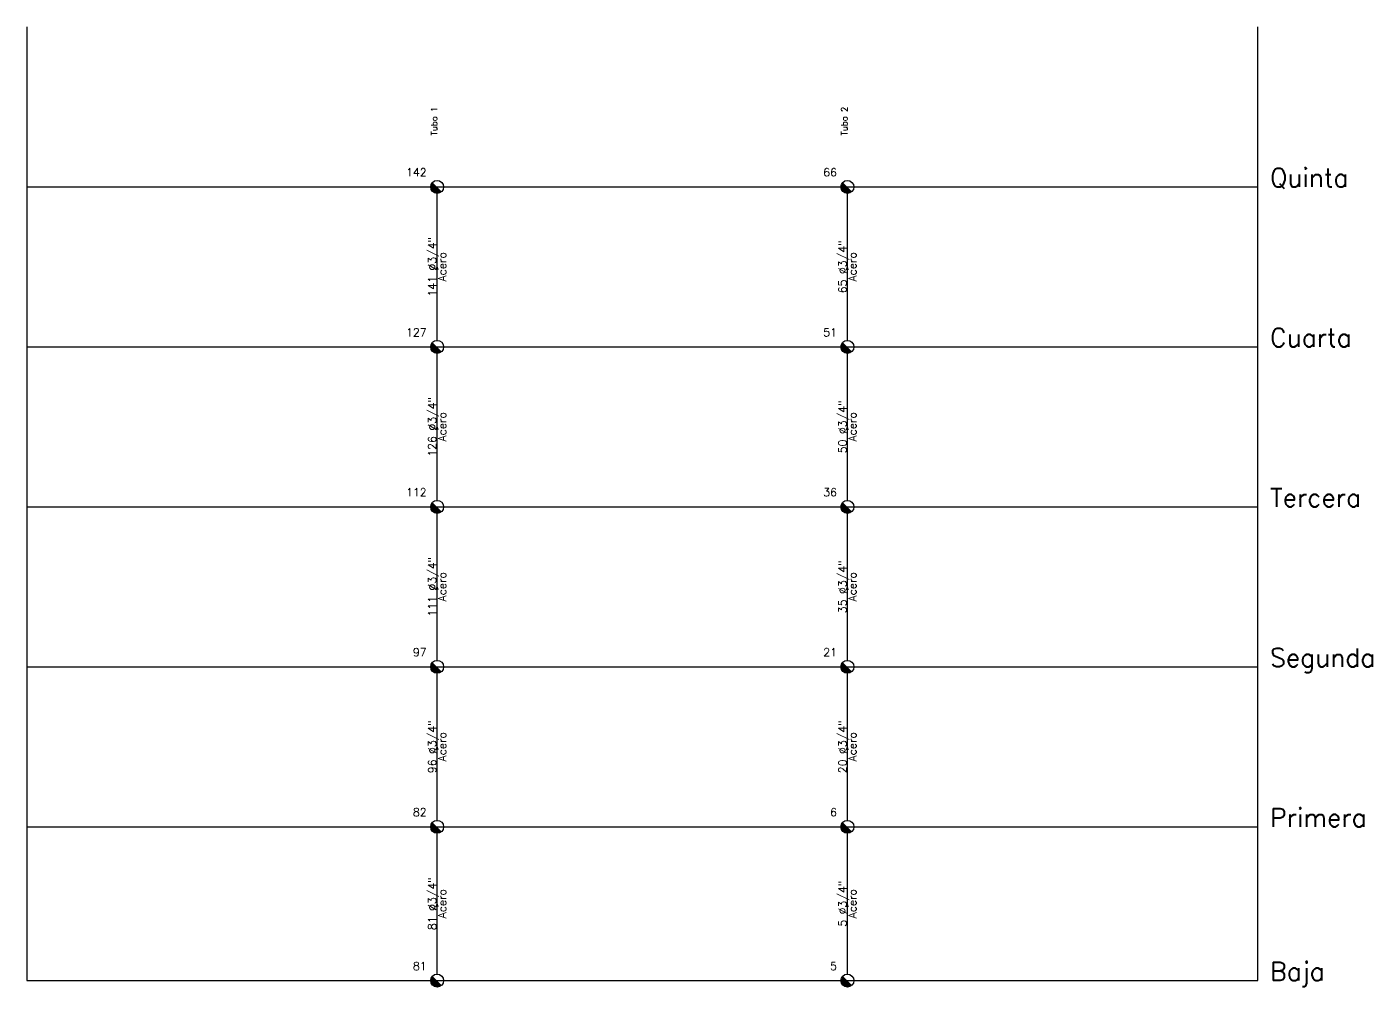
# Model space of a CAD drawing. Header units: metres. Extents: x -46.6 to 10.1, y -1.4 to 97.6.
# Drawn here: x -46.59 to -24.72, y 1.67 to 17.29 of the extents above; entities that cross this region are included whole.
import ezdxf
from ezdxf.enums import TextEntityAlignment as Align

# ---------------------------------------------------------------- set-up
doc = ezdxf.new("R2010")
doc.units = ezdxf.units.M
doc.header["$LTSCALE"] = 12.7
doc.layers.get('0').update_dxf_attribs({"linetype": 'CONTINUOUS'})
doc.layers.add('TEXTO_NUDOS', color=7, linetype='CONTINUOUS')
doc.layers.add('UNIFILAR', color=7, linetype='CONTINUOUS')
doc.layers.add('TEXTO_RAMAS', color=7, linetype='CONTINUOUS', lineweight=18)
doc.styles.add('ROMANS', font='Romans', dxfattribs={"height": 0.0635})

# ---------------------------------------------------------------- blocks, each defined once
blk = doc.blocks.new('CONEXION_PLANTAS_GAS')
at = {"color": 0, "linetype": 'Continuous'}
blk.add_circle((-0.004736, -0.005671), 1.5, dxfattribs=at)
for points in [[(-1.499779, 0.11617), (-1.504474, -0.033694), (0.363297, -1.459821), (0.216286, -1.489298)], [(-1.480147, 0.264817), (-1.499779, 0.11617), (0.506632, -1.415814), (0.363297, -1.459821)], [(-1.445772, 0.410761), (-1.480147, 0.264817), (0.644856, -1.357718), (0.506632, -1.415814)], [(-1.396999, 0.552544), (-1.445772, 0.410761), (0.77659, -1.286112), (0.644856, -1.357718)], [(-1.334315, 0.688749), (-1.396999, 0.552544), (0.900518, -1.201713), (0.77659, -1.286112)], [(-1.258346, 0.818016), (-1.334315, 0.688749), (1.0154, -1.105363), (0.900518, -1.201713)], [(-1.169852, 0.939054), (-1.258346, 0.818016), (1.047775, -1.074419), (1.0154, -1.105363)], [(-1.069716, 1.050651), (-1.169852, 0.939054), (-0.004736, -0.005671), (1.047775, -1.074419)], [(-1.504474, -0.033694), (-1.494184, -0.183278), (0.216286, -1.489298), (0.067066, -1.503952)], [(-1.494184, -0.183278), (-1.469012, -0.331087), (0.067066, -1.503952), (-0.082871, -1.503635)], [(-1.469012, -0.331087), (-1.429209, -0.475645), (-0.082871, -1.503635), (-0.232027, -1.488351)], [(-1.429209, -0.475645), (-1.375174, -0.615507), (-0.232027, -1.488351), (-0.378913, -1.458252)], [(-1.375174, -0.615507), (-1.307445, -0.749276), (-0.378913, -1.458252), (-0.52206, -1.41364)], [(-1.307445, -0.749276), (-1.226701, -0.875615), (-0.52206, -1.41364), (-0.660037, -1.35496)], [(-1.226701, -0.875615), (-1.133746, -0.993262), (-0.660037, -1.35496), (-0.791468, -1.282798)], [(-1.133746, -0.993262), (-1.029511, -1.101041), (-0.791468, -1.282798), (-0.915037, -1.197876)]]:
    blk.add_solid(points, dxfattribs=at)

msp = doc.modelspace()

# ---------------------------------------------------------------- linework, layer by layer
at = {"color": 7, "linetype": 'Continuous'}
for p, q in [((-46.589, 17.288), (-46.589, 14.686)), ((-26.577, 14.686), (-26.577, 17.288)), ((-46.589, 14.686), (-46.589, 12.085)), ((-46.589, 14.686), (-26.577, 14.686)), ((-26.577, 12.085), (-26.577, 14.686)), ((-46.589, 12.085), (-46.589, 9.483)), ((-46.589, 12.085), (-26.577, 12.085)), ((-26.577, 9.483), (-26.577, 12.085)), ((-46.589, 9.483), (-46.589, 6.882)), ((-46.589, 9.483), (-26.577, 9.483)), ((-26.577, 6.882), (-26.577, 9.483)), ((-46.589, 6.882), (-46.589, 4.28)), ((-46.589, 6.882), (-26.577, 6.882)), ((-26.577, 4.28), (-26.577, 6.882)), ((-46.589, 4.28), (-46.589, 1.779)), ((-46.589, 4.28), (-26.577, 4.28)), ((-26.577, 1.779), (-26.577, 4.28)), ((-46.589, 1.779), (-26.577, 1.779))]:
    msp.add_line(p, q, dxfattribs=at)
at = {"layer": 'UNIFILAR', "color": 30, "linetype": 'Continuous'}
for p, q in [((-39.919, 12.19), (-39.919, 14.581)), ((-33.248, 12.19), (-33.248, 14.581)), ((-39.933, 13.336), (-39.919, 13.386)), ((-39.905, 13.336), (-39.919, 13.386)), ((-33.262, 13.336), (-33.248, 13.386)), ((-33.234, 13.336), (-33.248, 13.386)), ((-39.919, 9.588), (-39.919, 11.98)), ((-33.248, 9.588), (-33.248, 11.98)), ((-39.933, 10.734), (-39.919, 10.784)), ((-39.905, 10.734), (-39.919, 10.784)), ((-33.262, 10.734), (-33.248, 10.784)), ((-33.234, 10.734), (-33.248, 10.784)), ((-39.919, 6.987), (-39.919, 9.378)), ((-33.248, 6.987), (-33.248, 9.378)), ((-39.933, 8.133), (-39.919, 8.183)), ((-39.905, 8.133), (-39.919, 8.183)), ((-33.262, 8.133), (-33.248, 8.183)), ((-33.234, 8.133), (-33.248, 8.183)), ((-39.919, 4.385), (-39.919, 6.777)), ((-33.248, 4.385), (-33.248, 6.777)), ((-39.933, 5.531), (-39.919, 5.581)), ((-39.905, 5.531), (-39.919, 5.581)), ((-33.262, 5.531), (-33.248, 5.581)), ((-33.234, 5.531), (-33.248, 5.581)), ((-39.919, 1.884), (-39.919, 4.175)), ((-33.248, 1.884), (-33.248, 4.175)), ((-39.933, 2.979), (-39.919, 3.029)), ((-39.905, 2.979), (-39.919, 3.029)), ((-33.262, 2.979), (-33.248, 3.029)), ((-33.234, 2.979), (-33.248, 3.029))]:
    msp.add_line(p, q, dxfattribs=at)

# ---------------------------------------------------------------- block references
at = {"layer": 'UNIFILAR', "color": 30, "linetype": 'Continuous', "xscale": 0.0700424242532, "yscale": 0.0700424242532, "zscale": 1.00060606076}
for p in [(-39.919, 14.686), (-33.248, 14.686), (-39.919, 12.085), (-33.248, 12.085), (-39.919, 9.483), (-33.248, 9.483), (-39.919, 6.882), (-33.248, 6.882), (-39.919, 4.28), (-33.248, 4.28), (-39.919, 1.779), (-33.248, 1.779)]:
    msp.add_blockref('CONEXION_PLANTAS_GAS', p, dxfattribs=at)

# ---------------------------------------------------------------- texts
at = {"color": 7, "linetype": 'Continuous', "style": 'ROMANS'}
for s, p in [('Tubo 2', (-33.248, 15.522)), ('Tubo 1', (-39.919, 15.522))]:
    msp.add_text(s, height=0.1001, rotation=90, dxfattribs=at).set_placement(p)
for s, p in [('Quinta', (-26.377, 14.686)), ('Cuarta', (-26.377, 12.085)), ('Tercera', (-26.377, 9.483)), ('Segunda', (-26.377, 6.882)), ('Primera', (-26.377, 4.28)), ('Baja', (-26.377, 1.779))]:
    msp.add_text(s, height=0.3002, dxfattribs=at).set_placement(p)
at = {"layer": 'TEXTO_NUDOS', "color": 30, "linetype": 'Continuous', "style": 'ROMANS'}
for s, height, p in [('142', 0.1301, (-40.09, 14.858)), ('66', 0.1301, (-33.419, 14.858)), ('127', 0.1301, (-40.09, 12.256)), ('51', 0.1301, (-33.419, 12.256)), ('112', 0.1301, (-40.09, 9.655)), ('36', 0.1301, (-33.419, 9.655)), ('97', 0.1301, (-40.09, 7.053)), ('21', 0.1301, (-33.419, 7.053)), ('82', 0.1301, (-40.09, 4.452)), ('6', 0.13, (-33.419, 4.452)), ('81', 0.1301, (-40.09, 1.95)), ('5', 0.13, (-33.419, 1.95))]:
    msp.add_text(s, height=height, dxfattribs=at).set_placement(p, align=Align.RIGHT)
at = {"layer": 'TEXTO_RAMAS', "color": 30, "linetype": 'Continuous', "style": 'ROMANS'}
for s, p in [('141 Ø3/4"', (-39.934, 13.386)), ('65 Ø3/4"', (-33.263, 13.386)), ('126 Ø3/4"', (-39.934, 10.784)), ('50 Ø3/4"', (-33.263, 10.784)), ('111 Ø3/4"', (-39.934, 8.183)), ('35 Ø3/4"', (-33.263, 8.183)), ('96 Ø3/4"', (-39.934, 5.581)), ('20 Ø3/4"', (-33.263, 5.581)), ('81 Ø3/4"', (-39.934, 3.029)), ('5 Ø3/4"', (-33.263, 3.029))]:
    msp.add_text(s, height=0.1301, rotation=90, dxfattribs=at).set_placement(p, align=Align.CENTER)
for p in [(-39.904, 13.386), (-33.233, 13.386), (-39.904, 10.784), (-33.233, 10.784), (-39.904, 8.183), (-33.233, 8.183), (-39.904, 5.581), (-33.233, 5.581), (-39.904, 3.029), (-33.233, 3.029)]:
    msp.add_text('Acero', height=0.1301, rotation=90, dxfattribs=at).set_placement(p, align=Align.TOP_CENTER)

doc.saveas('drawing.dxf')
